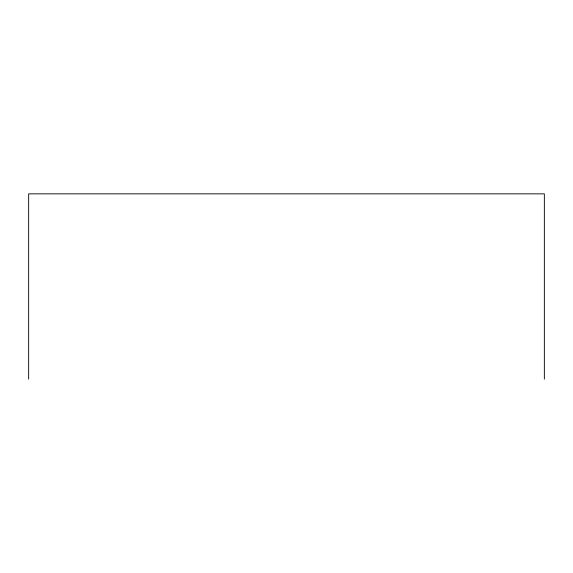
<?xml version="1.0" encoding="UTF-8"?>
<svg xmlns="http://www.w3.org/2000/svg" width="573" height="573" viewBox="0 0 573 573"><rect width="100%" height="100%" fill="white"/><g stroke="black" fill="none" stroke-linecap="round" stroke-linejoin="round"><path stroke-width="0.86" d="M544.35 379.147L544.35 193.853L28.65 193.853L28.65 379.147"/></g></svg>
